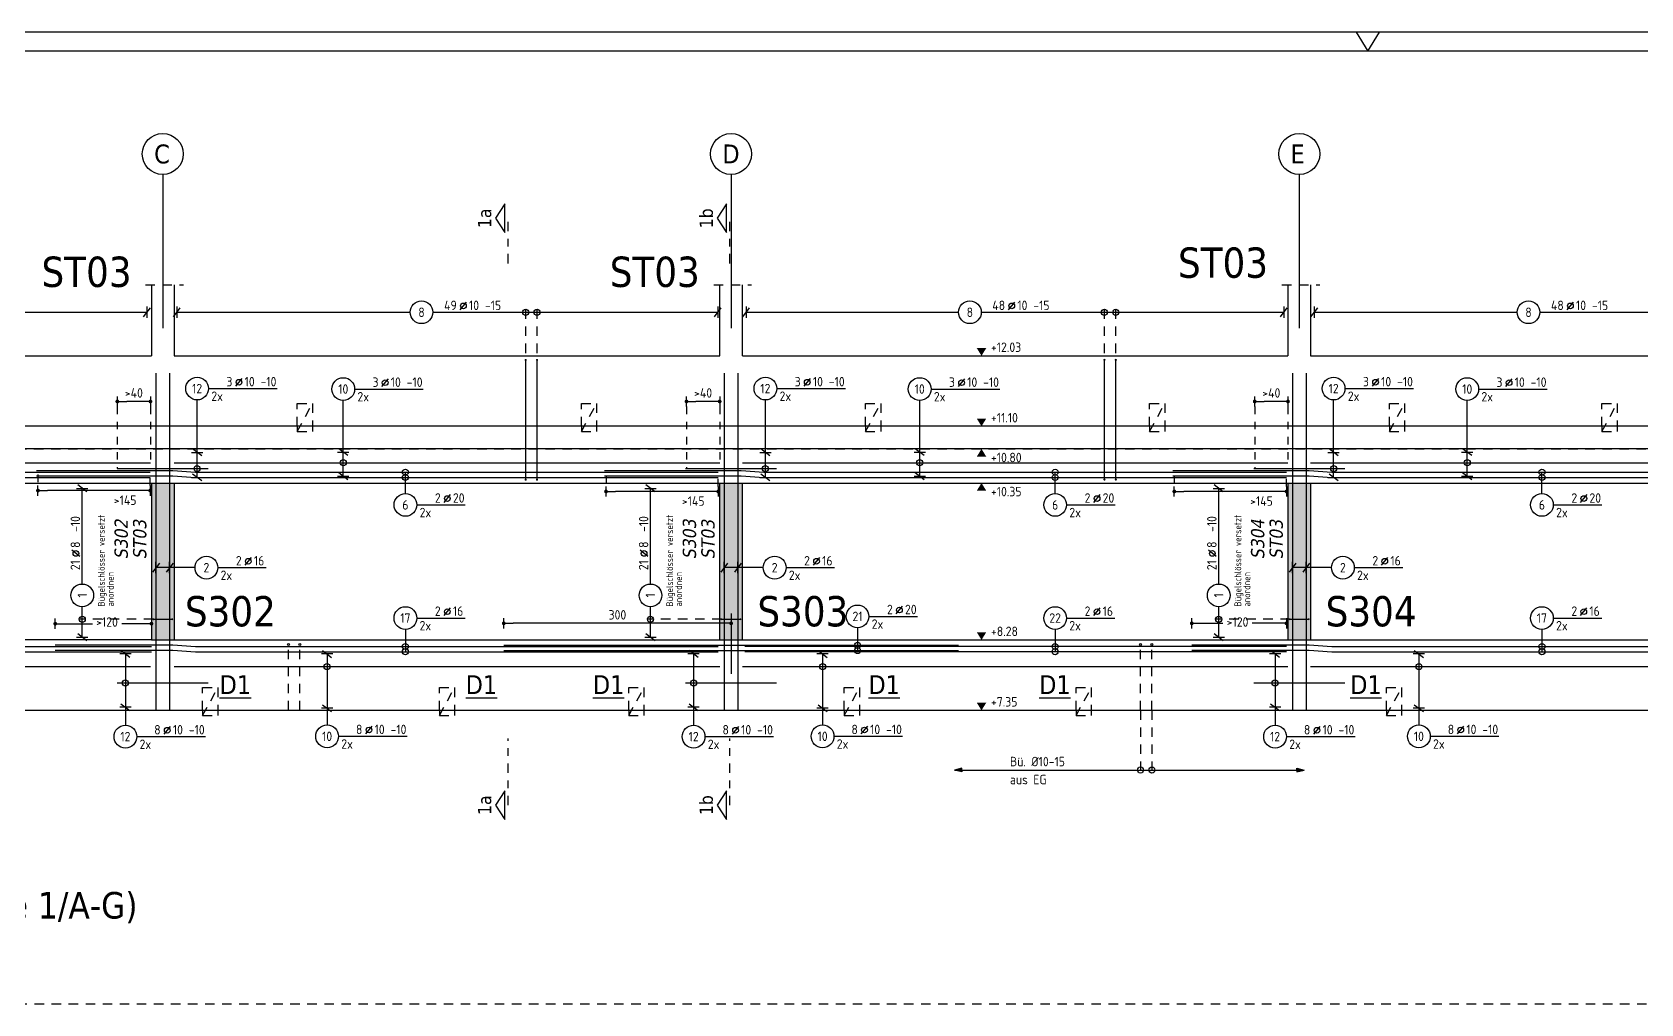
# Model space of a CAD drawing. Extents: x 29.9 to 129.4, y -19 to 13.7.
# Drawn here: x 52.05 to 73.28, y -2.14 to 10.69 of the extents above; entities that cross this region are included whole.
import ezdxf
from ezdxf.enums import TextEntityAlignment as Align

# ---------------------------------------------------------------- set-up
doc = ezdxf.new("R2010")
doc.units = 0
doc.header["$LTSCALE"] = 0.5
for name, pattern in [('AUSGEZOGEN', [1000.01, 1000, 0.01]), ('DASHDOTSMALL', [1.05, 0.5, -0.25, 0.05, -0.25]), ('HIDDEN', [0.375, 0.25, -0.125]), ('HIDDEN4', [0.12, 0.02, -0.1]), ('PUNKT', [0.175, 0.05, -0.125]), ('STRICHPUNKT2', [0.55, 0.25, -0.125, 0.05, -0.125]), ('VERDECKT', [0.375, 0.25, -0.125])]:
    doc.linetypes.add(name, pattern=pattern)
for name, color, linetype in [('ACHSEN', 7, 'Continuous'), ('AFU', 7, 'Continuous'), ('BETON', 7, 'Continuous'), ('grau_dunkel', 7, 'Continuous'), ('HILFE', 7, 'Continuous'), ('koten', 7, 'Continuous'), ('MASSE', 7, 'Continuous'), ('RAHMEN', 7, 'Continuous'), ('RND', 7, 'Continuous'), ('SCHNITTE', 7, 'Continuous'), ('SFP_Achsen', 7, 'Continuous'), ('TEXT', 7, 'Continuous'), ('VERDECKT', 7, 'Continuous'), ('WD', 7, 'Continuous')]:
    doc.layers.add(name, color=color, linetype=linetype)
doc.layers.add('NOPLOT', color=7, linetype='Continuous', plot=False)
doc.styles.add('helv', font='tahoma.ttf')
doc.styles.add('txt', font='isocp.shx')
doc.linetypes.add('AFU_50K', pattern='A,0.15,["/",Standard,S=0.2,R=0,X=-0.01,Y=-0.1],0.07,["/",Standard,S=0.2,R=0,X=-0.01,Y=-0.1],0.15', length=0.37)
doc.linetypes.add('AFU_50L', pattern='A,0.75,["/",Standard,S=0.2,R=0,X=-0.01,Y=-0.1],0.07,["/",Standard,S=0.2,R=0,X=-0.01,Y=-0.1],0.75', length=1.57)
doc.dimstyles.new('DOT_I', dxfattribs={"dimscale": 0.5, "dimtxt": 0.25, "dimasz": 0.25, "dimexe": 0.1, "dimexo": 0.3, "dimgap": 0.1, "dimtad": 1, "dimdec": 3, "dimzin": 3, "dimtxsty": 'txt', "dimblk": 'DOT', "dimblk1": 'DOT', "dimblk2": 'DOT', "dimsah": 1, "dimcen": 0.1, "dimse1": 1, "dimse2": 1, "dimazin": 0, "dimtfac": 1, "dimtdec": 4, "dimtix": 1, "dimtmove": 2, "dimatfit": 3, "dimfxl": 0, "dimtvp": 1, "dimtolj": 1, "dimtzin": 0, "dimarcsym": 0})

# ---------------------------------------------------------------- blocks, each defined once
blk = doc.blocks.new('OKRD_O')
at = {"color": 0, "linetype": 'ByBlock'}
blk.add_solid([(-0.125, 0.202), (0.125, 0.202), (0, 0)], dxfattribs=at)
at = {"color": 0, "linetype": 'ByBlock', "style": 'txt'}
blk.add_attdef('OKRD', (0.25, 0.1), '', height=0.25, dxfattribs=at)
blk = doc.blocks.new('lei_gre')
at = {"layer": 'RND', "color": 7, "linetype": 'Continuous'}
for p, q in [((-0.09, -0.12), (0.09, 0.12)), ((0, 0.15), (0, -0.15))]:
    blk.add_line(p, q, dxfattribs=at)
blk = doc.blocks.new('RND_LEI')
at = {"layer": 'RND', "color": 7, "linetype": 'Continuous'}
blk.add_line((1.022, 0.066), (1.19, 0.27), dxfattribs=at)
for centre, radius in [((0, 0), 0.3), ((1.106, 0.168), 0.075)]:
    blk.add_circle(centre, radius, dxfattribs=at)
at = {"layer": 'RND', "color": 7, "linetype": 'Continuous', "style": 'txt'}
blk.add_attdef('POSL', text='', height=0.25, dxfattribs=at).set_placement((0, 0), align=Align.MIDDLE)
blk.add_attdef('ANZ', text='', height=0.25, dxfattribs=at).set_placement((0.931, 0.057), align=Align.RIGHT)
for tag, p in [('DUM', (1.253, 0.057)), ('ABSTD', (1.674, 0.057)), ('POSTXT', (0.374, -0.327))]:
    blk.add_attdef(tag, p, '', height=0.25, dxfattribs=at)
blk = doc.blocks.new('DOT')
at = {"layer": 'MASSE', "color": 7, "linetype": 'Continuous'}
for p, q in [((0, 0), (-1, 0)), ((0, 0.54), (0, -0.54))]:
    blk.add_line(p, q, dxfattribs=at)
at = {"layer": 'MASSE', "color": 7, "linetype": 'Continuous', "const_width": 0.2}
blk.add_lwpolyline([(-0.1, 0, 1), (0.1, 0, 1)], format="xyb", close=True, dxfattribs=at)
blk = doc.blocks.new('*D18')
at = {"layer": 'DEFPOINTS', "color": 0, "linetype": 'AUSGEZOGEN', "transparency": 16777216}
for p in [(53.176, 5.815), (53.176, 5.815), (53.613, 5.815)]:
    blk.add_point(p, dxfattribs=at)
at = {"layer": 'MASSE', "color": 0, "linetype": 'AUSGEZOGEN', "lineweight": -2, "transparency": 16777216}
blk.add_line((53.488, 5.815), (53.301, 5.815), dxfattribs=at)
at = {"layer": 'MASSE', "color": 0, "linetype": 'AUSGEZOGEN', "lineweight": -2, "transparency": 16777216, "xscale": 0.125, "yscale": 0.125, "zscale": 0.125, "rotation": 180}
blk.add_blockref('DOT', (53.176, 5.815), dxfattribs=at)
at = {"layer": 'MASSE', "color": 0, "linetype": 'AUSGEZOGEN', "lineweight": -2, "transparency": 16777216, "xscale": 0.125, "yscale": 0.125, "zscale": 0.125}
blk.add_blockref('DOT', (53.613, 5.815), dxfattribs=at)
at = {"layer": 'MASSE', "color": 0, "linetype": 'AUSGEZOGEN', "transparency": 16777216, "insert": (53.394, 5.928), "char_height": 0.125, "attachment_point": 5, "style": 'txt'}
blk.add_mtext('\\A1;>40', dxfattribs=at)
blk = doc.blocks.new('*D19')
at = {"layer": 'DEFPOINTS', "color": 0, "linetype": 'AUSGEZOGEN', "transparency": 16777216}
for p in [(60.688, 5.815), (60.688, 5.815), (61.126, 5.815)]:
    blk.add_point(p, dxfattribs=at)
at = {"layer": 'MASSE', "color": 0, "linetype": 'AUSGEZOGEN', "lineweight": -2, "transparency": 16777216}
blk.add_line((61.001, 5.815), (60.813, 5.815), dxfattribs=at)
at = {"layer": 'MASSE', "color": 0, "linetype": 'AUSGEZOGEN', "lineweight": -2, "transparency": 16777216, "xscale": 0.125, "yscale": 0.125, "zscale": 0.125, "rotation": 180}
blk.add_blockref('DOT', (60.688, 5.815), dxfattribs=at)
at = {"layer": 'MASSE', "color": 0, "linetype": 'AUSGEZOGEN', "lineweight": -2, "transparency": 16777216, "xscale": 0.125, "yscale": 0.125, "zscale": 0.125}
blk.add_blockref('DOT', (61.126, 5.815), dxfattribs=at)
at = {"layer": 'MASSE', "color": 0, "linetype": 'AUSGEZOGEN', "transparency": 16777216, "insert": (60.907, 5.928), "char_height": 0.125, "attachment_point": 5, "style": 'txt'}
blk.add_mtext('\\A1;>40', dxfattribs=at)
blk = doc.blocks.new('*D20')
at = {"layer": 'DEFPOINTS', "color": 0, "linetype": 'AUSGEZOGEN', "transparency": 16777216}
for p in [(68.188, 5.815), (68.188, 5.815), (68.626, 5.815)]:
    blk.add_point(p, dxfattribs=at)
at = {"layer": 'MASSE', "color": 0, "linetype": 'AUSGEZOGEN', "lineweight": -2, "transparency": 16777216}
blk.add_line((68.501, 5.815), (68.313, 5.815), dxfattribs=at)
at = {"layer": 'MASSE', "color": 0, "linetype": 'AUSGEZOGEN', "lineweight": -2, "transparency": 16777216, "xscale": 0.125, "yscale": 0.125, "zscale": 0.125, "rotation": 180}
blk.add_blockref('DOT', (68.188, 5.815), dxfattribs=at)
at = {"layer": 'MASSE', "color": 0, "linetype": 'AUSGEZOGEN', "lineweight": -2, "transparency": 16777216, "xscale": 0.125, "yscale": 0.125, "zscale": 0.125}
blk.add_blockref('DOT', (68.626, 5.815), dxfattribs=at)
at = {"layer": 'MASSE', "color": 0, "linetype": 'AUSGEZOGEN', "transparency": 16777216, "insert": (68.407, 5.928), "char_height": 0.125, "attachment_point": 5, "style": 'txt'}
blk.add_mtext('\\A1;>40', dxfattribs=at)
blk = doc.blocks.new('*D27')
at = {"layer": 'DEFPOINTS', "color": 0, "linetype": 'AUSGEZOGEN', "transparency": 16777216}
for p in [(67.126, 4.627), (67.126, 4.627), (68.607, 4.627)]:
    blk.add_point(p, dxfattribs=at)
at = {"layer": 'MASSE', "color": 0, "linetype": 'AUSGEZOGEN', "lineweight": -2, "transparency": 16777216}
blk.add_line((68.482, 4.627), (67.251, 4.627), dxfattribs=at)
at = {"layer": 'MASSE', "color": 0, "linetype": 'AUSGEZOGEN', "lineweight": -2, "transparency": 16777216, "xscale": 0.125, "yscale": 0.125, "zscale": 0.125, "rotation": 180}
blk.add_blockref('DOT', (67.126, 4.627), dxfattribs=at)
at = {"layer": 'MASSE', "color": 0, "linetype": 'AUSGEZOGEN', "lineweight": -2, "transparency": 16777216, "xscale": 0.125, "yscale": 0.125, "zscale": 0.125}
blk.add_blockref('DOT', (68.607, 4.627), dxfattribs=at)
at = {"layer": 'MASSE', "color": 0, "linetype": 'AUSGEZOGEN', "transparency": 16777216, "insert": (68.277, 4.501), "char_height": 0.125, "attachment_point": 5, "style": 'txt'}
blk.add_mtext('\\A1;>145', dxfattribs=at)
blk = doc.blocks.new('*D28')
at = {"layer": 'DEFPOINTS', "color": 0, "linetype": 'AUSGEZOGEN', "transparency": 16777216}
for p in [(59.626, 4.627), (59.626, 4.627), (61.107, 4.627)]:
    blk.add_point(p, dxfattribs=at)
at = {"layer": 'MASSE', "color": 0, "linetype": 'AUSGEZOGEN', "lineweight": -2, "transparency": 16777216}
blk.add_line((60.982, 4.627), (59.751, 4.627), dxfattribs=at)
at = {"layer": 'MASSE', "color": 0, "linetype": 'AUSGEZOGEN', "lineweight": -2, "transparency": 16777216, "xscale": 0.125, "yscale": 0.125, "zscale": 0.125, "rotation": 180}
blk.add_blockref('DOT', (59.626, 4.627), dxfattribs=at)
at = {"layer": 'MASSE', "color": 0, "linetype": 'AUSGEZOGEN', "lineweight": -2, "transparency": 16777216, "xscale": 0.125, "yscale": 0.125, "zscale": 0.125}
blk.add_blockref('DOT', (61.107, 4.627), dxfattribs=at)
at = {"layer": 'MASSE', "color": 0, "linetype": 'AUSGEZOGEN', "transparency": 16777216, "insert": (60.777, 4.501), "char_height": 0.125, "attachment_point": 5, "style": 'txt'}
blk.add_mtext('\\A1;>145', dxfattribs=at)
blk = doc.blocks.new('*D29')
at = {"layer": 'DEFPOINTS', "color": 0, "linetype": 'AUSGEZOGEN', "transparency": 16777216}
for p in [(52.128, 4.639), (52.128, 4.639), (53.61, 4.639)]:
    blk.add_point(p, dxfattribs=at)
at = {"layer": 'MASSE', "color": 0, "linetype": 'AUSGEZOGEN', "lineweight": -2, "transparency": 16777216}
blk.add_line((53.485, 4.639), (52.253, 4.639), dxfattribs=at)
at = {"layer": 'MASSE', "color": 0, "linetype": 'AUSGEZOGEN', "lineweight": -2, "transparency": 16777216, "xscale": 0.125, "yscale": 0.125, "zscale": 0.125, "rotation": 180}
blk.add_blockref('DOT', (52.128, 4.639), dxfattribs=at)
at = {"layer": 'MASSE', "color": 0, "linetype": 'AUSGEZOGEN', "lineweight": -2, "transparency": 16777216, "xscale": 0.125, "yscale": 0.125, "zscale": 0.125}
blk.add_blockref('DOT', (53.61, 4.639), dxfattribs=at)
at = {"layer": 'MASSE', "color": 0, "linetype": 'AUSGEZOGEN', "transparency": 16777216, "insert": (53.279, 4.512), "char_height": 0.125, "attachment_point": 5, "style": 'txt'}
blk.add_mtext('\\A1;>145', dxfattribs=at)
blk = doc.blocks.new('A1-57-0')
at = {"layer": 'RAHMEN'}
blk.add_line((137.9, 59.4), (0, 59.4), dxfattribs=at)
at = {"layer": 'RAHMEN', "color": 7, "linetype": 'Continuous'}
for p, q in [((59.14, 59.4), (59.45, 58.9)), ((59.45, 58.9), (59.76, 59.4))]:
    blk.add_line(p, q, dxfattribs=at)
at = {"layer": 'RAHMEN', "color": 5}
blk.add_line((137.4, 58.9), (2, 58.9), dxfattribs=at)
blk = doc.blocks.new('OKRD_U')
at = {"color": 0, "linetype": 'ByBlock'}
blk.add_solid([(-0.125, -0.202), (0.125, -0.202), (0, 0)], dxfattribs=at)
at = {"color": 0, "linetype": 'ByBlock', "style": 'txt'}
blk.add_attdef('OKRD', (0.25, -0.35), '', height=0.25, dxfattribs=at)
blk = doc.blocks.new('SCHN-2')
at = {"layer": 'SCHNITTE', "color": 6, "linetype": 'Continuous'}
blk.add_lwpolyline([(0.378, 0.088), (0, 0.34), (-0.378, 0.088)], close=True, dxfattribs=at)
at = {"layer": 'SCHNITTE', "color": 1, "linetype": 'DASHDOTSMALL', "style": 'helv'}
blk.add_attdef('SCHN-2', text='', height=0.35, dxfattribs=at).set_placement((0, 0.45), align=Align.CENTER)
blk = doc.blocks.new('Pfeillinie')
at = {"layer": 'TEXT', "linetype": 'Continuous'}
blk.add_hatch(color=7, dxfattribs=at).paths.add_polyline_path([(0, 0), (-0.8, 0.2), (-0.8, 0), (-0.8, -0.2)])
at = {"layer": 'TEXT', "color": 7, "linetype": 'Continuous'}
for p, q in [((-0.8, 0), (-0.8, 0.2)), ((-0.8, 0.2), (0, 0)), ((-0.8, 0), (-0.8, -0.2)), ((-0.8, -0.2), (0, 0))]:
    blk.add_line(p, q, dxfattribs=at)
blk = doc.blocks.new('*D94')
at = {"layer": 'DEFPOINTS', "color": 0, "linetype": 'AUSGEZOGEN', "transparency": 16777216}
for p in [(58.276, 2.887), (58.276, 2.887), (61.276, 2.887)]:
    blk.add_point(p, dxfattribs=at)
at = {"layer": 'MASSE', "color": 0, "linetype": 'AUSGEZOGEN', "lineweight": -2, "transparency": 16777216}
blk.add_line((61.151, 2.887), (58.401, 2.887), dxfattribs=at)
at = {"layer": 'MASSE', "color": 0, "linetype": 'AUSGEZOGEN', "lineweight": -2, "transparency": 16777216, "xscale": 0.125, "yscale": 0.125, "zscale": 0.125, "rotation": 180}
blk.add_blockref('DOT', (58.276, 2.887), dxfattribs=at)
at = {"layer": 'MASSE', "color": 0, "linetype": 'AUSGEZOGEN', "lineweight": -2, "transparency": 16777216, "xscale": 0.125, "yscale": 0.125, "zscale": 0.125}
blk.add_blockref('DOT', (61.276, 2.887), dxfattribs=at)
at = {"layer": 'MASSE', "color": 0, "linetype": 'AUSGEZOGEN', "transparency": 16777216, "insert": (59.776, 2.999), "char_height": 0.125, "attachment_point": 5, "style": 'txt'}
blk.add_mtext('\\A1;300', dxfattribs=at)
blk = doc.blocks.new('*D95')
at = {"layer": 'DEFPOINTS', "color": 0, "linetype": 'AUSGEZOGEN', "transparency": 16777216}
for p in [(52.357, 2.882), (53.626, 2.882), (53.626, 2.882)]:
    blk.add_point(p, dxfattribs=at)
at = {"layer": 'MASSE', "color": 0, "linetype": 'AUSGEZOGEN', "lineweight": -2, "transparency": 16777216}
for p, q in [((52.482, 2.882), (52.846, 2.882)), ((53.501, 2.882), (53.233, 2.882))]:
    blk.add_line(p, q, dxfattribs=at)
at = {"layer": 'MASSE', "color": 0, "linetype": 'AUSGEZOGEN', "lineweight": -2, "transparency": 16777216, "xscale": 0.125, "yscale": 0.125, "zscale": 0.125, "rotation": 180}
blk.add_blockref('DOT', (52.357, 2.882), dxfattribs=at)
at = {"layer": 'MASSE', "color": 0, "linetype": 'AUSGEZOGEN', "lineweight": -2, "transparency": 16777216, "xscale": 0.125, "yscale": 0.125, "zscale": 0.125}
blk.add_blockref('DOT', (53.626, 2.882), dxfattribs=at)
at = {"layer": 'MASSE', "color": 0, "linetype": 'AUSGEZOGEN', "transparency": 16777216, "insert": (53.04, 2.904), "char_height": 0.125, "attachment_point": 5, "style": 'txt'}
blk.add_mtext('\\A1;>120', dxfattribs=at)
blk = doc.blocks.new('*D96')
at = {"layer": 'DEFPOINTS', "color": 0, "linetype": 'AUSGEZOGEN', "transparency": 16777216}
for p in [(67.357, 2.887), (67.357, 2.887), (68.607, 2.887)]:
    blk.add_point(p, dxfattribs=at)
at = {"layer": 'MASSE', "color": 0, "linetype": 'AUSGEZOGEN', "lineweight": -2, "transparency": 16777216}
for p, q in [((67.482, 2.887), (67.767, 2.887)), ((68.482, 2.887), (68.155, 2.887))]:
    blk.add_line(p, q, dxfattribs=at)
at = {"layer": 'MASSE', "color": 0, "linetype": 'AUSGEZOGEN', "lineweight": -2, "transparency": 16777216, "xscale": 0.125, "yscale": 0.125, "zscale": 0.125, "rotation": 180}
blk.add_blockref('DOT', (67.357, 2.887), dxfattribs=at)
at = {"layer": 'MASSE', "color": 0, "linetype": 'AUSGEZOGEN', "lineweight": -2, "transparency": 16777216, "xscale": 0.125, "yscale": 0.125, "zscale": 0.125}
blk.add_blockref('DOT', (68.607, 2.887), dxfattribs=at)
at = {"layer": 'MASSE', "color": 0, "linetype": 'AUSGEZOGEN', "transparency": 16777216, "insert": (67.961, 2.905), "char_height": 0.125, "attachment_point": 5, "style": 'txt'}
blk.add_mtext('\\A1;>120', dxfattribs=at)

msp = doc.modelspace()

# ---------------------------------------------------------------- hatches: boundary and pattern name
at = {"layer": 'grau_dunkel'}
h = msp.add_hatch(color=21, dxfattribs=at)
h.paths.add_polyline_path([(76.1257, 2.6682), (76.4257, 2.6682), (76.4257, 4.7382), (76.1257, 4.7382)])
h.paths.add_polyline_path([(68.6257, 2.6682), (68.9257, 2.6682), (68.9257, 4.7382), (68.6257, 4.7382)])
h.paths.add_polyline_path([(61.4257, 4.7382), (61.1257, 4.7382), (61.1257, 2.6682), (61.4257, 2.6682)])
h.paths.add_polyline_path([(53.9257, 4.7382), (53.6257, 4.7382), (53.6257, 2.6682), (53.9257, 2.6682)])
h.paths.add_polyline_path([(47.6757, 4.7382), (47.3757, 4.7382), (47.3757, 2.6682), (47.6757, 2.6682)])

# ---------------------------------------------------------------- linework, layer by layer
at = {"layer": 'ACHSEN', "color": 140, "linetype": 'AUSGEZOGEN'}
for p, q in [((53.7757, 8.8107), (53.7757, 6.7833)), ((61.2757, 8.8107), (61.2757, 6.7833)), ((68.7757, 8.8107), (68.7757, 6.7833)), ((61.2757, 3.0154), (61.2757, 2.2181))]:
    msp.add_line(p, q, dxfattribs=at)
at = {"layer": 'AFU', "color": 8, "linetype": 'AFU_50L'}
for p, q in [((82.6757, 5.4882), (43.7007, 5.4882)), ((82.6757, 5.1882), (43.7007, 5.1882)), ((82.6757, 1.7382), (43.7007, 1.7382))]:
    msp.add_line(p, q, dxfattribs=at)
at = {"layer": 'AFU', "color": 8, "linetype": 'AFU_50K'}
for p, q in [((53.6257, 4.7382), (53.9257, 4.7382)), ((61.1257, 4.7382), (61.4257, 4.7382)), ((68.6257, 4.7382), (68.9257, 4.7382)), ((53.6257, 2.6682), (53.9257, 2.6682)), ((61.1257, 2.6682), (61.4257, 2.6682)), ((68.6257, 2.6682), (68.9257, 2.6682))]:
    msp.add_line(p, q, dxfattribs=at)
at = {"layer": 'BETON', "color": 6, "linetype": 'AUSGEZOGEN'}
for p, q in [((53.6257, 7.3565), (53.6257, 6.4182)), ((53.9257, 7.3565), (53.9257, 6.4182)), ((61.1257, 6.4182), (61.1257, 7.3565)), ((61.4257, 6.4182), (61.4257, 7.3565)), ((68.6257, 7.3565), (68.6257, 6.4182)), ((68.9257, 7.3565), (68.9257, 6.4182)), ((47.6757, 6.4182), (53.6257, 6.4182)), ((53.9257, 6.4182), (61.1257, 6.4182)), ((53.9257, 6.4182), (54.7656, 6.4182)), ((61.4257, 6.4182), (68.6257, 6.4182)), ((68.9257, 6.4182), (76.1257, 6.4182)), ((47.6757, 4.7382), (53.6257, 4.7382)), ((53.6257, 4.7382), (53.6257, 2.6682)), ((53.9257, 4.7382), (61.1257, 4.7382)), ((53.9257, 4.7382), (53.9257, 2.6682)), ((61.1257, 2.6682), (61.1257, 4.7382)), ((61.4257, 2.6682), (61.4257, 4.7382)), ((61.4257, 4.7382), (68.6257, 4.7382)), ((68.6257, 4.7382), (68.6257, 2.6682)), ((68.9257, 4.7382), (76.1257, 4.7382)), ((68.9257, 4.7382), (68.9257, 2.6682)), ((53.6257, 2.6682), (47.6757, 2.6682)), ((53.9257, 2.6682), (61.1257, 2.6682)), ((61.4257, 2.6682), (68.6257, 2.6682)), ((68.9257, 2.6682), (76.1257, 2.6682))]:
    msp.add_line(p, q, dxfattribs=at)
at = {"layer": 'HILFE', "color": 102, "linetype": 'HIDDEN'}
for p, q in [((53.5469, 7.3565), (54.0469, 7.3565)), ((61.0469, 7.3565), (61.5469, 7.3565)), ((68.5469, 7.3565), (69.0469, 7.3565)), ((43.5331, -2.135), (82.7595, -2.135))]:
    msp.add_line(p, q, dxfattribs=at)
at = {"layer": 'MASSE', "color": 7, "linetype": 'HIDDEN4'}
for p, q in [((53.1757, 5.7479), (53.1757, 4.9288)), ((53.6132, 5.7479), (53.6132, 5.0057)), ((60.6882, 5.7479), (60.6882, 4.9288)), ((61.1257, 5.7479), (61.1257, 5.0057)), ((68.1882, 5.7479), (68.1882, 4.9288)), ((68.6257, 5.7479), (68.6257, 5.0057)), ((52.1279, 4.8493), (52.1279, 4.7064)), ((53.6095, 4.7064), (53.6095, 4.8233)), ((59.6257, 4.8378), (59.6257, 4.6948)), ((61.1073, 4.6948), (61.1073, 4.8118)), ((67.1257, 4.8378), (67.1257, 4.6948)), ((68.6073, 4.6948), (68.6073, 4.8118))]:
    msp.add_line(p, q, dxfattribs=at)
at = {"layer": 'RND', "color": 102, "linetype": 'VERDECKT'}
for p, q in [((58.5655, 6.0045), (58.5655, 7.0425)), ((58.7155, 6.0045), (58.7155, 7.0425)), ((66.2042, 6.0045), (66.2042, 7.0425)), ((66.3542, 6.0045), (66.3542, 7.0425)), ((53.6507, 2.9408), (52.6624, 2.9408)), ((61.1507, 2.9408), (60.1624, 2.9408)), ((68.6507, 2.9408), (67.6624, 2.9408)), ((66.6799, 1.7382), (66.6799, 0.9009)), ((66.8299, 1.7382), (66.8299, 0.9009))]:
    msp.add_line(p, q, dxfattribs=at)
at = {"layer": 'RND', "color": 7, "linetype": 'AUSGEZOGEN'}
for p, q in [((50.185, 6.9925), (53.5667, 6.9925)), ((53.9609, 6.9925), (57.0403, 6.9925)), ((57.3403, 6.9925), (61.1015, 6.9925)), ((61.4749, 6.9925), (64.2781, 6.9925)), ((64.5781, 6.9925), (68.5727, 6.9925)), ((68.9735, 6.9925), (71.6509, 6.9925)), ((71.9509, 6.9925), (76.0979, 6.9925)), ((54.379, 5.9853), (55.2852, 5.9853)), ((56.3078, 5.9788), (57.2141, 5.9788)), ((61.879, 5.9853), (62.7852, 5.9853)), ((63.9157, 5.9788), (64.822, 5.9788)), ((69.379, 5.9853), (70.2852, 5.9853)), ((71.1421, 5.9788), (72.0483, 5.9788)), ((54.229, 5.1437), (54.229, 5.8353)), ((56.1578, 5.1449), (56.1578, 5.8288)), ((61.729, 5.1437), (61.729, 5.8353)), ((63.7657, 5.1449), (63.7657, 5.8288)), ((69.229, 5.1437), (69.229, 5.8353)), ((70.9921, 5.1449), (70.9921, 5.8288)), ((54.229, 4.8125), (54.229, 5.1437)), ((56.1578, 4.8278), (56.1578, 5.1449)), ((61.729, 4.8125), (61.729, 5.1437)), ((63.7657, 4.8278), (63.7657, 5.1449)), ((69.229, 4.8125), (69.229, 5.1437)), ((70.9921, 4.8278), (70.9921, 5.1449)), ((52.7124, 3.4059), (52.7124, 4.668)), ((60.2124, 3.4059), (60.2124, 4.668)), ((67.7124, 3.4059), (67.7124, 4.668)), ((57.1284, 4.4501), (57.7684, 4.4501)), ((65.7039, 4.4501), (66.3439, 4.4501)), ((72.1284, 4.4501), (72.7684, 4.4501)), ((54.5013, 3.6218), (55.1413, 3.6218)), ((62.0013, 3.6218), (62.6413, 3.6218)), ((69.5013, 3.6218), (70.1413, 3.6218)), ((52.7124, 2.7021), (52.7124, 3.1059)), ((60.2124, 2.7021), (60.2124, 3.1059)), ((63.0952, 2.9784), (63.7352, 2.9784)), ((67.7124, 2.7021), (67.7124, 3.1059)), ((57.1278, 2.9566), (57.7678, 2.9566)), ((65.7034, 2.9566), (66.3434, 2.9566)), ((72.1278, 2.9566), (72.7678, 2.9566)), ((53.282, 2.4856), (53.282, 1.7813)), ((55.9445, 2.4827), (55.9445, 1.7667)), ((60.782, 2.4856), (60.782, 1.7813)), ((62.4842, 2.4827), (62.4842, 1.7667)), ((68.4559, 2.4856), (68.4559, 1.7813)), ((70.3541, 2.4827), (70.3541, 1.7667)), ((53.282, 1.7813), (53.282, 1.5414)), ((55.9445, 1.7667), (55.9445, 1.5454)), ((60.782, 1.7813), (60.782, 1.5414)), ((62.4842, 1.7667), (62.4842, 1.5454)), ((68.4559, 1.7813), (68.4559, 1.5414)), ((70.3541, 1.7667), (70.3541, 1.5454)), ((53.432, 1.3914), (54.3382, 1.3914)), ((56.0945, 1.3954), (57.0007, 1.3954)), ((60.932, 1.3914), (61.8382, 1.3914)), ((62.6342, 1.3954), (63.5404, 1.3954)), ((68.6059, 1.3914), (69.5122, 1.3914)), ((70.5041, 1.3954), (71.4103, 1.3954))]:
    msp.add_line(p, q, dxfattribs=at)
at = {"layer": 'RND', "color": 102, "linetype": 'AUSGEZOGEN'}
for p, q in [((56.9784, 4.6001), (56.9784, 4.8818)), ((65.5539, 4.6001), (65.5539, 4.8818)), ((71.9784, 4.6001), (71.9784, 4.8818)), ((54.2013, 3.6218), (53.6857, 3.6218)), ((61.7013, 3.6218), (61.1857, 3.6218)), ((69.2013, 3.6218), (68.6857, 3.6218)), ((56.9778, 2.8066), (56.9778, 2.5112)), ((62.9452, 2.8284), (62.9452, 2.5269)), ((65.5534, 2.8066), (65.5534, 2.5112)), ((71.9778, 2.8066), (71.9778, 2.5112))]:
    msp.add_line(p, q, dxfattribs=at)
at = {"layer": 'RND', "color": 7, "linetype": 'AUSGEZOGEN'}
for points, const_width in [([(58.5585, 6.3638, 1), (58.5725, 6.3638, 1)], 0.014), ([(58.7085, 6.3638, 1), (58.7225, 6.3638, 1)], 0.014), ([(66.1972, 6.3638, 1), (66.2112, 6.3638, 1)], 0.014), ([(66.3472, 6.3638, 1), (66.3612, 6.3638, 1)], 0.014), ([(58.5585, 4.7838, 1), (58.5725, 4.7838, 1)], 0.014), ([(58.7085, 4.7838, 1), (58.7225, 4.7838, 1)], 0.014), ([(66.1972, 4.7838, 1), (66.2112, 4.7838, 1)], 0.014), ([(66.3472, 4.7838, 1), (66.3612, 4.7838, 1)], 0.014), ([(53.6444, 2.9408, 1), (53.6569, 2.9408, 1)], 0.0125), ([(53.8944, 2.9408, 1), (53.9069, 2.9408, 1)], 0.0125), ([(61.1444, 2.9408, 1), (61.1569, 2.9408, 1)], 0.0125), ([(61.3944, 2.9408, 1), (61.4069, 2.9408, 1)], 0.0125), ([(68.6444, 2.9408, 1), (68.6569, 2.9408, 1)], 0.0125), ([(68.8944, 2.9408, 1), (68.9069, 2.9408, 1)], 0.0125)]:
    msp.add_lwpolyline(points, format="xyb", close=True, dxfattribs=dict(at, const_width=const_width))
at = {"layer": 'RND', "color": 1, "linetype": 'AUSGEZOGEN'}
for points in [[(53.6857, 6.1882), (53.6857, 1.7382)], [(53.8657, 6.1882), (53.8657, 1.7382)], [(58.5655, 4.7838), (58.5655, 6.3638)], [(58.7155, 4.7838), (58.7155, 6.3638)], [(61.1857, 6.1882), (61.1857, 1.7382)], [(61.3657, 6.1882), (61.3657, 1.7382)], [(66.2042, 4.7838), (66.2042, 6.3638)], [(66.3542, 4.7838), (66.3542, 6.3638)], [(68.6857, 6.1882), (68.6857, 1.7382)], [(68.8657, 6.1882), (68.8657, 1.7382)], [(45.8573, 4.9018), (47.6573, 4.9018), (47.9573, 4.8818), (53.6095, 4.8818)], [(47.7132, 5.0057), (53.6132, 5.0057)], [(52.1073, 4.9018), (53.9073, 4.9018), (54.2073, 4.8818), (61.1073, 4.8818)], [(53.1757, 4.9288), (54.3757, 4.9288)], [(53.9257, 5.0057), (61.1257, 5.0057)], [(59.6073, 4.9018), (61.4073, 4.9018), (61.7073, 4.8818), (68.6073, 4.8818)], [(60.6757, 4.9288), (61.8757, 4.9288)], [(61.4257, 5.0057), (68.6257, 5.0057)], [(67.1073, 4.9018), (68.9073, 4.9018), (69.2073, 4.8818), (76.1073, 4.8818)], [(68.1757, 4.9288), (69.3757, 4.9288)], [(68.9257, 5.0057), (76.1257, 5.0057)], [(45.8573, 4.8318), (47.6573, 4.8318), (47.9573, 4.8118), (53.6095, 4.8118)], [(52.1073, 4.8318), (53.9073, 4.8318), (54.2073, 4.8118), (61.1073, 4.8118)], [(59.6073, 4.8318), (61.4073, 4.8318), (61.7073, 4.8118), (68.6073, 4.8118)], [(67.1073, 4.8318), (68.9073, 4.8318), (69.2073, 4.8118), (76.1073, 4.8118)], [(53.6507, 2.9408), (53.9007, 2.9408)], [(61.1507, 2.9408), (61.4007, 2.9408)], [(68.6507, 2.9408), (68.9007, 2.9408)], [(46.1073, 2.6012), (47.6573, 2.6012), (47.9573, 2.5812), (53.6257, 2.5812)], [(52.3573, 2.6012), (53.9073, 2.6012), (54.2073, 2.5812), (61.1073, 2.5812)], [(58.2757, 2.5969), (64.2757, 2.5969)], [(68.6073, 2.5812), (61.4573, 2.5812)], [(67.3573, 2.6012), (68.9073, 2.6012), (69.2073, 2.5812), (76.1073, 2.5812)], [(46.1073, 2.5312), (47.6573, 2.5312), (47.9573, 2.5112), (53.6257, 2.5112)], [(52.3573, 2.5312), (53.9073, 2.5312), (54.2073, 2.5112), (61.1073, 2.5112)], [(58.2757, 2.5269), (64.2757, 2.5269)], [(68.6073, 2.5112), (61.4573, 2.5112)], [(67.3573, 2.5312), (68.9073, 2.5312), (69.2073, 2.5112), (76.1073, 2.5112)], [(47.7132, 2.316), (53.6132, 2.316)], [(53.9257, 2.316), (61.1257, 2.316)], [(61.4257, 2.316), (68.6257, 2.316)], [(68.9257, 2.316), (76.1257, 2.316)], [(53.1757, 2.0998), (54.3757, 2.0998)], [(60.6757, 2.0998), (61.8757, 2.0998)], [(68.1757, 2.0998), (69.3757, 2.0998)]]:
    msp.add_lwpolyline(points, dxfattribs=at)
at = {"layer": 'RND', "color": 1, "linetype": 'HIDDEN'}
for points in [[(55.4343, 1.7382), (55.4343, 2.6082)], [(55.5843, 1.7382), (55.5843, 2.6082)], [(66.6799, 1.7382), (66.6799, 2.6082)], [(66.8299, 1.7382), (66.8299, 2.6082)]]:
    msp.add_lwpolyline(points, dxfattribs=at)
at = {"layer": 'RND', "color": 102, "linetype": 'AUSGEZOGEN'}
msp.add_lwpolyline([(64.2232, 0.9509), (68.8419, 0.9509)], dxfattribs=at)
at = {"layer": 'RND', "color": 7, "linetype": 'AUSGEZOGEN'}
for centre, radius in [((58.5655, 6.9925), 0.04), ((58.7155, 6.9925), 0.04), ((66.2042, 6.9925), 0.04), ((66.3542, 6.9925), 0.04), ((54.229, 4.9288), 0.04), ((56.1578, 5.0057), 0.04), ((56.9784, 4.8818), 0.04), ((61.729, 4.9288), 0.04), ((63.7657, 5.0057), 0.04), ((65.5539, 4.8818), 0.04), ((69.229, 4.9288), 0.04), ((70.9921, 5.0057), 0.04), ((71.9784, 4.8818), 0.04), ((56.9784, 4.8118), 0.04), ((65.5539, 4.8118), 0.04), ((71.9784, 4.8118), 0.04), ((52.7124, 2.9408), 0.04), ((60.2124, 2.9408), 0.04), ((67.7124, 2.9408), 0.04), ((55.4343, 2.6082), 0.014), ((55.5843, 2.6082), 0.014), ((56.9778, 2.5812), 0.04), ((56.9778, 2.5112), 0.04), ((62.9452, 2.5969), 0.04), ((62.9452, 2.5269), 0.04), ((65.5534, 2.5812), 0.04), ((65.5534, 2.5112), 0.04), ((66.6799, 2.6082), 0.014), ((66.8299, 2.6082), 0.014), ((71.9778, 2.5812), 0.04), ((71.9778, 2.5112), 0.04), ((55.9445, 2.316), 0.04), ((62.4842, 2.316), 0.04), ((70.3541, 2.316), 0.04), ((53.282, 2.0998), 0.04), ((60.782, 2.0998), 0.04), ((68.4559, 2.0998), 0.04), ((66.6799, 0.9509), 0.04), ((66.8299, 0.9509), 0.04)]:
    msp.add_circle(centre, radius, dxfattribs=at)
at = {"layer": 'SCHNITTE', "color": 6, "linetype": 'STRICHPUNKT2'}
for p, q in [((58.3357, 7.6366), (58.3357, 8.2328)), ((61.2607, 7.6366), (61.2607, 8.2328)), ((58.3357, 0.4872), (58.3357, 1.3664)), ((61.2607, 0.4872), (61.2607, 1.3664))]:
    msp.add_line(p, q, dxfattribs=at)
at = {"layer": 'SFP_Achsen', "color": 7, "linetype": 'AUSGEZOGEN'}
for centre in [(53.7757, 9.0812), (61.2757, 9.0812), (68.7757, 9.0812)]:
    msp.add_circle(centre, 0.2705, dxfattribs=at)
at = {"layer": 'VERDECKT', "color": 7, "linetype": 'HIDDEN'}
for p, q in [((82.3757, 5.4882), (43.9757, 5.4882)), ((43.9757, 5.1882), (82.3757, 5.1882))]:
    msp.add_line(p, q, dxfattribs=at)
at = {"layer": 'WD', "color": 7, "linetype": 'HIDDEN'}
for p, q in [((55.5507, 5.4882), (55.5507, 5.7882)), ((55.5507, 5.7882), (55.7507, 5.7882)), ((55.5507, 5.4182), (55.7507, 5.7882)), ((55.7507, 5.7882), (55.7507, 5.4882)), ((59.3007, 5.4882), (59.3007, 5.7882)), ((59.3007, 5.7882), (59.5007, 5.7882)), ((59.3007, 5.4182), (59.5007, 5.7882)), ((59.5007, 5.7882), (59.5007, 5.4882)), ((63.0507, 5.4882), (63.0507, 5.7882)), ((63.0507, 5.7882), (63.2507, 5.7882)), ((63.0507, 5.4182), (63.2507, 5.7882)), ((63.2507, 5.7882), (63.2507, 5.4882)), ((66.8007, 5.4882), (66.8007, 5.7882)), ((66.8007, 5.7882), (67.0007, 5.7882)), ((66.8007, 5.4182), (67.0007, 5.7882)), ((67.0007, 5.7882), (67.0007, 5.4882)), ((69.9657, 5.4882), (69.9657, 5.7882)), ((69.9657, 5.7882), (70.1657, 5.7882)), ((69.9657, 5.4182), (70.1657, 5.7882)), ((70.1657, 5.7882), (70.1657, 5.4882)), ((72.7707, 5.4882), (72.7707, 5.7882)), ((72.7707, 5.7882), (72.9707, 5.7882)), ((72.7707, 5.4182), (72.9707, 5.7882)), ((72.9707, 5.7882), (72.9707, 5.4882)), ((55.5507, 5.4882), (55.5507, 5.4182)), ((55.5507, 5.4182), (55.7507, 5.4182)), ((55.7507, 5.4882), (55.7507, 5.4182)), ((59.3007, 5.4882), (59.3007, 5.4182)), ((59.3007, 5.4182), (59.5007, 5.4182)), ((59.5007, 5.4882), (59.5007, 5.4182)), ((63.0507, 5.4882), (63.0507, 5.4182)), ((63.0507, 5.4182), (63.2507, 5.4182)), ((63.2507, 5.4882), (63.2507, 5.4182)), ((66.8007, 5.4882), (66.8007, 5.4182)), ((66.8007, 5.4182), (67.0007, 5.4182)), ((67.0007, 5.4882), (67.0007, 5.4182)), ((69.9657, 5.4882), (69.9657, 5.4182)), ((69.9657, 5.4182), (70.1657, 5.4182)), ((70.1657, 5.4882), (70.1657, 5.4182)), ((72.7707, 5.4882), (72.7707, 5.4182)), ((72.7707, 5.4182), (72.9707, 5.4182)), ((72.9707, 5.4882), (72.9707, 5.4182)), ((54.3007, 1.7382), (54.3007, 2.0382)), ((54.3007, 2.0382), (54.5007, 2.0382)), ((54.3007, 1.6682), (54.5007, 2.0382)), ((54.5007, 2.0382), (54.5007, 1.7382)), ((57.4257, 1.7382), (57.4257, 2.0382)), ((57.4257, 2.0382), (57.6257, 2.0382)), ((57.4257, 1.6682), (57.6257, 2.0382)), ((57.6257, 2.0382), (57.6257, 1.7382)), ((59.9257, 1.7382), (59.9257, 2.0382)), ((59.9257, 2.0382), (60.1257, 2.0382)), ((59.9257, 1.6682), (60.1257, 2.0382)), ((60.1257, 2.0382), (60.1257, 1.7382)), ((62.7707, 1.7382), (62.7707, 2.0382)), ((62.7707, 2.0382), (62.9707, 2.0382)), ((62.7707, 1.6682), (62.9707, 2.0382)), ((62.9707, 2.0382), (62.9707, 1.7382)), ((65.8307, 1.7382), (65.8307, 2.0382)), ((65.8307, 2.0382), (66.0307, 2.0382)), ((65.8307, 1.6682), (66.0307, 2.0382)), ((66.0307, 2.0382), (66.0307, 1.7382)), ((69.9257, 1.7382), (69.9257, 2.0382)), ((69.9257, 2.0382), (70.1257, 2.0382)), ((69.9257, 1.6682), (70.1257, 2.0382)), ((70.1257, 2.0382), (70.1257, 1.7382)), ((54.3007, 1.7382), (54.3007, 1.6682)), ((54.5007, 1.7382), (54.5007, 1.6682)), ((57.4257, 1.7382), (57.4257, 1.6682)), ((57.6257, 1.7382), (57.6257, 1.6682)), ((59.9257, 1.7382), (59.9257, 1.6682)), ((60.1257, 1.7382), (60.1257, 1.6682)), ((62.7707, 1.7382), (62.7707, 1.6682)), ((62.9707, 1.7382), (62.9707, 1.6682)), ((65.8307, 1.7382), (65.8307, 1.6682)), ((66.0307, 1.7382), (66.0307, 1.6682)), ((69.9257, 1.7382), (69.9257, 1.6682)), ((70.1257, 1.7382), (70.1257, 1.6682)), ((54.3007, 1.6682), (54.5007, 1.6682)), ((57.4257, 1.6682), (57.6257, 1.6682)), ((59.9257, 1.6682), (60.1257, 1.6682)), ((62.7707, 1.6682), (62.9707, 1.6682)), ((65.8307, 1.6682), (66.0307, 1.6682)), ((69.9257, 1.6682), (70.1257, 1.6682))]:
    msp.add_line(p, q, dxfattribs=at)

# ---------------------------------------------------------------- block references
at = {"layer": 'koten', "color": 7, "linetype": 'PUNKT', "xscale": 0.5, "yscale": 0.5, "zscale": 0.5}
for p, values in [((64.5817, 6.4182), {'OKRD': '+12.03'}), ((64.5817, 2.6682), {'OKRD': '+8.28'})]:
    msp.add_blockref('OKRD_O', p, dxfattribs=at).add_auto_attribs(values)
at = {"layer": 'koten', "color": 7, "linetype": 'AUSGEZOGEN', "xscale": 0.5, "yscale": 0.5, "zscale": 0.5}
for name, p, values in [('OKRD_O', (64.5817, 5.4882), {'OKRD': '+11.10'}), ('OKRD_U', (64.5817, 5.1882), {'OKRD': '+10.80'}), ('OKRD_U', (64.5817, 4.7382), {'OKRD': '+10.35'}), ('OKRD_O', (64.5817, 1.7382), {'OKRD': '+7.35'})]:
    msp.add_blockref(name, p, dxfattribs=at).add_auto_attribs(values)
at = {"layer": 'RAHMEN', "color": 7, "linetype": 'AUSGEZOGEN', "xscale": 0.5, "yscale": 0.5, "zscale": 0.5}
msp.add_blockref('A1-57-0', (39.9553, -19.0109), dxfattribs=at)
at = {"layer": 'RND', "color": 7, "linetype": 'AUSGEZOGEN', "xscale": 0.5, "yscale": 0.5, "zscale": 0.5}
for p in [(53.5667, 6.9925), (53.9609, 6.9925), (61.1015, 6.9925), (61.4749, 6.9925), (68.5727, 6.9925), (68.9735, 6.9925)]:
    msp.add_blockref('lei_gre', p, dxfattribs=at)
for p, values in [((57.1903, 6.9925), {'POSL': '8', 'DUM': '10', 'ANZ': '49', 'ABSTD': '-15'}), ((64.4281, 6.9925), {'POSL': '8', 'DUM': '10', 'ANZ': '48', 'ABSTD': '-15'}), ((71.8009, 6.9925), {'POSL': '8', 'DUM': '10', 'ANZ': '48', 'ABSTD': '-15'}), ((54.229, 5.9853), {'POSL': '12', 'DUM': '10', 'ANZ': '3', 'ABSTD': '-10', 'POSTXT': '2x'}), ((56.1578, 5.9788), {'POSL': '10', 'DUM': '10', 'ANZ': '3', 'ABSTD': '-10', 'POSTXT': '2x'}), ((61.729, 5.9853), {'POSL': '12', 'DUM': '10', 'ANZ': '3', 'ABSTD': '-10', 'POSTXT': '2x'}), ((63.7657, 5.9788), {'POSL': '10', 'DUM': '10', 'ANZ': '3', 'ABSTD': '-10', 'POSTXT': '2x'}), ((69.229, 5.9853), {'POSL': '12', 'DUM': '10', 'ANZ': '3', 'ABSTD': '-10', 'POSTXT': '2x'}), ((70.9921, 5.9788), {'POSL': '10', 'DUM': '10', 'ANZ': '3', 'ABSTD': '-10', 'POSTXT': '2x'}), ((56.9784, 4.4501), {'POSL': '6', 'DUM': '20', 'ANZ': '2', 'POSTXT': '2x'}), ((65.5539, 4.4501), {'POSL': '6', 'DUM': '20', 'ANZ': '2', 'POSTXT': '2x'}), ((71.9784, 4.4501), {'POSL': '6', 'DUM': '20', 'ANZ': '2', 'POSTXT': '2x'}), ((54.3513, 3.6218), {'POSL': '2', 'DUM': '16', 'ANZ': '2', 'POSTXT': '2x'}), ((61.8513, 3.6218), {'POSL': '2', 'DUM': '16', 'ANZ': '2', 'POSTXT': '2x'}), ((69.3513, 3.6218), {'POSL': '2', 'DUM': '16', 'ANZ': '2', 'POSTXT': '2x'}), ((56.9778, 2.9566), {'POSL': '17', 'DUM': '16', 'ANZ': '2', 'POSTXT': '2x'}), ((62.9452, 2.9784), {'POSL': '21', 'DUM': '20', 'ANZ': '2', 'POSTXT': '2x'}), ((65.5534, 2.9566), {'POSL': '22', 'DUM': '16', 'ANZ': '2', 'POSTXT': '2x'}), ((71.9778, 2.9566), {'POSL': '17', 'DUM': '16', 'ANZ': '2', 'POSTXT': '2x'}), ((53.282, 1.3914), {'POSL': '12', 'DUM': '10', 'ANZ': '8', 'ABSTD': '-10', 'POSTXT': '2x'}), ((55.9445, 1.3954), {'POSL': '10', 'DUM': '10', 'ANZ': '8', 'ABSTD': '-10', 'POSTXT': '2x'}), ((60.782, 1.3914), {'POSL': '12', 'DUM': '10', 'ANZ': '8', 'ABSTD': '-10', 'POSTXT': '2x'}), ((62.4842, 1.3954), {'POSL': '10', 'DUM': '10', 'ANZ': '8', 'ABSTD': '-10', 'POSTXT': '2x'}), ((68.4559, 1.3914), {'POSL': '12', 'DUM': '10', 'ANZ': '8', 'ABSTD': '-10', 'POSTXT': '2x'}), ((70.3541, 1.3954), {'POSL': '10', 'DUM': '10', 'ANZ': '8', 'ABSTD': '-10', 'POSTXT': '2x'})]:
    msp.add_blockref('RND_LEI', p, dxfattribs=at).add_auto_attribs(values)
for p, rotation in [((54.229, 5.1437), 90), ((56.1578, 5.1449), 90), ((61.729, 5.1437), 90), ((63.7657, 5.1449), 90), ((69.229, 5.1437), 90), ((70.9921, 5.1449), 90), ((52.7124, 4.668), 90), ((54.229, 4.8125), 90), ((56.1578, 4.8278), 90), ((60.2124, 4.668), 90), ((61.729, 4.8125), 90), ((63.7657, 4.8278), 90), ((67.7124, 4.668), 90), ((69.229, 4.8125), 90), ((70.9921, 4.8278), 90), ((52.7124, 2.7021), 90), ((60.2124, 2.7021), 90), ((67.7124, 2.7021), 90), ((53.282, 2.4856), 270), ((55.9445, 2.4827), 270), ((60.782, 2.4856), 270), ((62.4842, 2.4827), 270), ((68.4559, 2.4856), 270), ((70.3541, 2.4827), 270), ((53.282, 1.7813), 270), ((55.9445, 1.7667), 270), ((60.782, 1.7813), 270), ((62.4842, 1.7667), 270), ((68.4559, 1.7813), 270), ((70.3541, 1.7667), 270)]:
    msp.add_blockref('lei_gre', p, dxfattribs=dict(at, rotation=rotation))
at = {"layer": 'RND', "color": 7, "linetype": 'AUSGEZOGEN', "xscale": 0.5, "yscale": 0.5, "zscale": 0.5, "rotation": 90}
for p in [(52.7124, 3.2559), (60.2124, 3.2559), (67.7124, 3.2559)]:
    msp.add_blockref('RND_LEI', p, dxfattribs=at).add_auto_attribs({'POSL': '1', 'DUM': '8', 'ANZ': '21', 'ABSTD': '-10'})
at = {"layer": 'RND', "color": 102, "linetype": 'AUSGEZOGEN', "rotation": 180}
for name, p, xscale, yscale, zscale in [('lei_gre', (53.6857, 3.6218), 0.5, 0.5, 0.5), ('lei_gre', (53.8657, 3.6218), 0.5, 0.5, 0.5), ('lei_gre', (61.1857, 3.6218), 0.5, 0.5, 0.5), ('lei_gre', (61.3657, 3.6218), 0.5, 0.5, 0.5), ('lei_gre', (68.6857, 3.6218), 0.5, 0.5, 0.5), ('lei_gre', (68.8657, 3.6218), 0.5, 0.5, 0.5), ('Pfeillinie', (64.2232, 0.9509), 0.125, 0.125, 0.125)]:
    msp.add_blockref(name, p, dxfattribs=dict(at, xscale=xscale, yscale=yscale, zscale=zscale))
at = {"layer": 'RND', "color": 102, "linetype": 'AUSGEZOGEN', "xscale": 0.125, "yscale": 0.125, "zscale": 0.125}
msp.add_blockref('Pfeillinie', (68.8419, 0.9509), dxfattribs=at)
at = {"layer": 'SCHNITTE', "color": 6, "linetype": 'STRICHPUNKT2', "xscale": 0.5, "yscale": 0.5, "zscale": 0.5, "rotation": 90}
for p, values in [((58.3357, 8.2328), {'SCHN-2': '1a'}), ((61.2607, 8.2328), {'SCHN-2': '1b'}), ((58.3357, 0.4872), {'SCHN-2': '1a'}), ((61.2607, 0.4872), {'SCHN-2': '1b'})]:
    msp.add_blockref('SCHN-2', p, dxfattribs=at).add_auto_attribs(values)

# ---------------------------------------------------------------- texts
at = {"layer": 'NOPLOT', "color": 191, "linetype": 'AUSGEZOGEN', "style": 'helv'}
for s, p in [('ST03', (52.1752, 7.3268)), ('ST03', (59.6752, 7.3268)), ('ST03', (67.1752, 7.4477)), ('S302', (54.0675, 2.8469)), ('S303', (61.6237, 2.8469)), ('S304', (69.1237, 2.8469))]:
    msp.add_text(s, height=0.4, dxfattribs=at).set_placement(p)
at = {"layer": 'SFP_Achsen', "color": 6, "linetype": 'AUSGEZOGEN', "style": 'helv'}
for s, p in [('C', (53.6616, 8.9568)), ('D', (61.1616, 8.9568)), ('E', (68.6616, 8.9568))]:
    msp.add_text(s, height=0.25, dxfattribs=at).set_placement(p)
at = {"layer": 'TEXT', "color": 102, "linetype": 'AUSGEZOGEN', "style": 'txt'}
for s, p in [('Bügelschlösser versetzt', (53.0098, 3.1079)), ('Bügelschlösser versetzt', (60.5098, 3.1079)), ('Bügelschlösser versetzt', (68.0098, 3.1079)), ('anordnen', (53.1286, 3.1079)), ('anordnen', (60.6286, 3.1079)), ('anordnen', (68.1286, 3.1079))]:
    msp.add_text(s, height=0.09, rotation=90, dxfattribs=at).set_placement(p)
at = {"layer": 'TEXT', "color": 1, "linetype": 'AUSGEZOGEN', "style": 'helv', "oblique": 10}
for s, p in [('S302', (53.3137, 3.7327)), ('ST03', (53.5584, 3.7327)), ('S303', (60.8137, 3.7327)), ('ST03', (61.0584, 3.7327)), ('S304', (68.3137, 3.7327)), ('ST03', (68.5584, 3.7327))]:
    msp.add_text(s, height=0.175, rotation=90, dxfattribs=at).set_placement(p)
at = {"layer": 'TEXT', "color": 6, "linetype": 'AUSGEZOGEN', "style": 'helv'}
for p in [(54.5259, 1.9522), (57.7735, 1.9522), (59.4526, 1.9522), (63.0894, 1.9522), (65.3428, 1.9522), (69.4479, 1.9522)]:
    msp.add_text('%%uD1', height=0.25, dxfattribs=at).set_placement(p)
at = {"layer": 'TEXT', "color": 7, "linetype": 'AUSGEZOGEN', "style": 'txt'}
for s, p in [('Bü. %%C10-15', (64.9568, 1)), ('aus EG', (64.9568, 0.7625))]:
    msp.add_text(s, height=0.125, dxfattribs=at).set_placement(p)
at = {"layer": 'TEXT', "color": 5, "linetype": 'AUSGEZOGEN', "style": 'helv'}
msp.add_text('%%UGrundriss Außenwand im 1.OG%%U  (Achse 1/A-G)', height=0.35, dxfattribs=at).set_placement((43.9591, -1.0091))

# ---------------------------------------------------------------- dimensions: what is measured, and where the dimension line sits
at = {"layer": 'MASSE', "color": 7, "linetype": 'AUSGEZOGEN'}
for base, p1, p2, picture, middle in [((53.1757, 5.8154), (53.6132, 5.8154), (53.1757, 5.8154), '*D18', (53.3944, 5.9279)), ((60.6882, 5.8154), (61.1257, 5.8154), (60.6882, 5.8154), '*D19', (60.9069, 5.9279)), ((68.1882, 5.8154), (68.6257, 5.8154), (68.1882, 5.8154), '*D20', (68.4069, 5.9279))]:
    dim = msp.add_linear_dim(base=base, p1=p1, p2=p2, text='>40', dimstyle='DOT_I', override={"dimdec": 1, "dimlfac": 100}, dxfattribs=at)
    dim.commit()
    dim.dimension.update_dxf_attribs({"geometry": picture, "text_midpoint": middle})
for base, p1, p2, text, override, picture, middle in [((52.1279, 4.6389), (53.6095, 4.6389), (52.1279, 4.6389), '>145', {"dimdec": 1, "dimlfac": 100}, '*D29', (53.2792, 4.5124)), ((59.6257, 4.6273), (61.1073, 4.6273), (59.6257, 4.6273), '>145', {"dimdec": 1, "dimlfac": 100}, '*D28', (60.777, 4.5009)), ((67.1257, 4.6273), (68.6073, 4.6273), (67.1257, 4.6273), '>145', {"dimdec": 1, "dimlfac": 100}, '*D27', (68.277, 4.5009)), ((53.6257, 2.8819), (52.3573, 2.8819), (53.6257, 2.8819), '>120', {"dimdec": 1, "dimlfac": 100}, '*D95', (53.0396, 2.9038)), ((67.3573, 2.8867), (68.6073, 2.8867), (67.3573, 2.8867), '>120', {"dimdec": 0, "dimlfac": 100}, '*D96', (67.9613, 2.9046))]:
    dim = msp.add_linear_dim(base=base, p1=p1, p2=p2, text=text, dimstyle='DOT_I', override=override, dxfattribs=at)
    dim.commit()
    dim.dimension.update_dxf_attribs({"geometry": picture, "text_midpoint": middle, "dimtype": 160})
dim = msp.add_linear_dim(base=(58.2757, 2.8867), p1=(61.2757, 2.8867), p2=(58.2757, 2.8867), dimstyle='DOT_I', override={"dimdec": 0, "dimlfac": 100}, dxfattribs=at)
dim.commit()
dim.dimension.update_dxf_attribs({"geometry": '*D94', "text_midpoint": (59.7757, 2.9992)})

doc.saveas('drawing.dxf')
